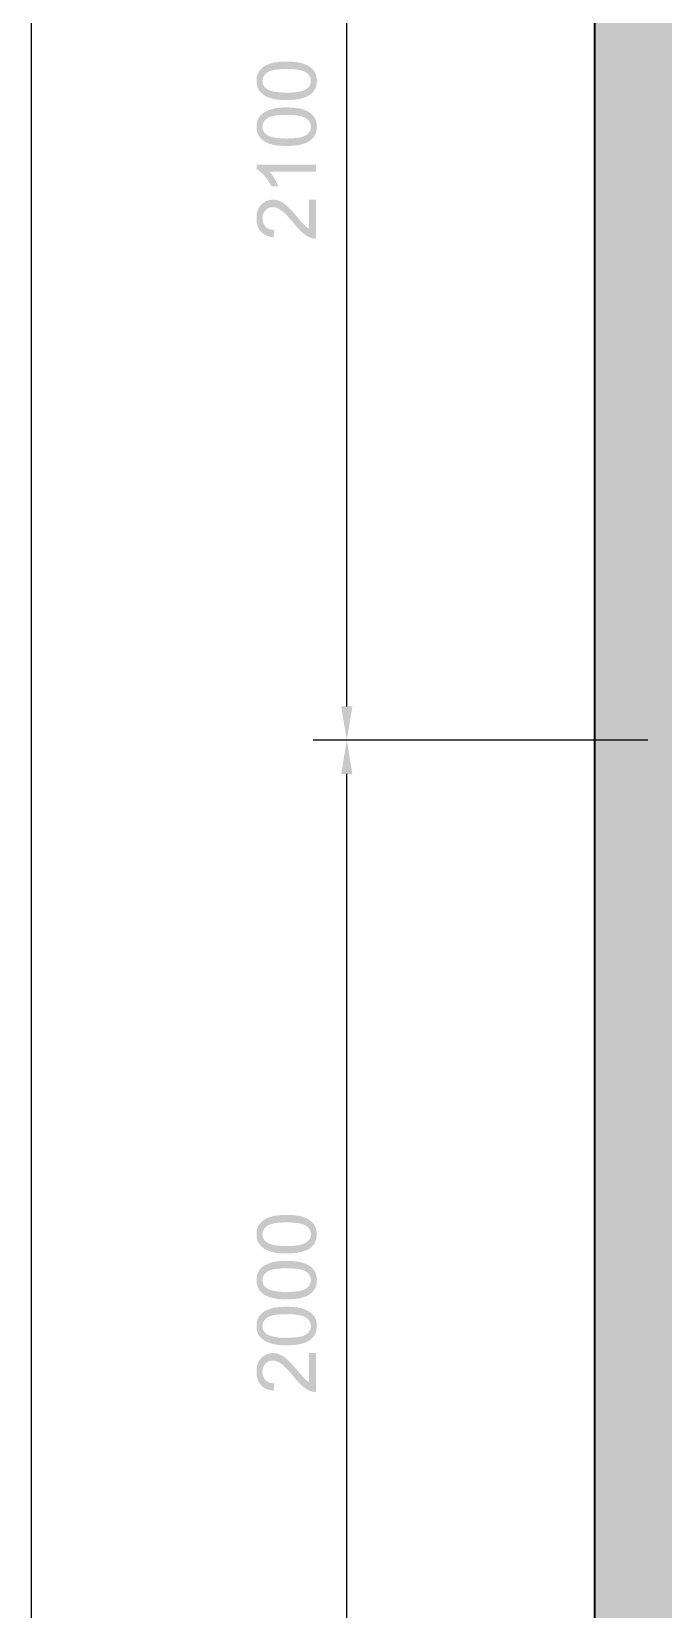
# Model space of a CAD drawing. Header units: millimetres. Extents: x -1336 to 24201, y -1370 to 16142.
# Drawn here: x -1150 to -28, y 10555 to 13359 of the extents above; entities that cross this region are included whole.
import ezdxf

# ---------------------------------------------------------------- set-up
doc = ezdxf.new("R2010")
doc.units = ezdxf.units.MM
doc.layers.add('A-DIMS-MM', color=7, linetype='Continuous', lineweight=13)
doc.layers.add('A-WALL-EXIST', color=7, linetype='Continuous', lineweight=35)

msp = doc.modelspace()

# ---------------------------------------------------------------- hatches: boundary and pattern name
at = {"layer": 'A-DIMS-MM'}
h = msp.add_hatch(color=7, dxfattribs=at)
h.paths.add_polyline_path([(-657.4, 13060.7), (-645, 13060.7), (-645, 12991.3), (-646.2, 12991.3), (-647.3, 12991.3), (-648.4, 12991.4), (-649.6, 12991.6), (-650.7, 12991.8), (-651.8, 12992.1), (-652.9, 12992.4), (-654, 12992.8), (-655.7, 12993.5), (-657.5, 12994.3), (-659.2, 12995.2), (-661, 12996.2), (-662.7, 12997.3), (-664.5, 12998.6), (-666.2, 12999.9), (-667.9, 13001.3), (-668.8, 13002), (-669.7, 13002.8), (-670.6, 13003.6), (-671.5, 13004.5), (-672.4, 13005.4), (-673.4, 13006.4), (-674.3, 13007.4), (-675.3, 13008.4), (-676.3, 13009.5), (-677.4, 13010.6), (-678.4, 13011.8), (-679.4, 13013), (-680.5, 13014.2), (-681.6, 13015.5), (-682.7, 13016.8), (-683.8, 13018.1), (-685.6, 13020.2), (-687.2, 13022.2), (-688.9, 13024.2), (-690.5, 13026), (-692, 13027.8), (-693.5, 13029.4), (-695, 13031), (-696.4, 13032.5), (-697.8, 13033.9), (-699.1, 13035.2), (-700.4, 13036.4), (-701.6, 13037.6), (-702.8, 13038.6), (-703.9, 13039.6), (-705, 13040.5), (-706.1, 13041.3), (-707.1, 13042), (-708.1, 13042.7), (-709.1, 13043.3), (-710.1, 13043.9), (-711.1, 13044.4), (-712.1, 13044.9), (-713.1, 13045.4), (-714, 13045.8), (-715, 13046.1), (-716, 13046.4), (-716.9, 13046.7), (-717.9, 13046.9), (-718.8, 13047.1), (-719.7, 13047.2), (-720.6, 13047.3), (-721.6, 13047.3), (-722.5, 13047.3), (-723.4, 13047.2), (-724.4, 13047.1), (-725.2, 13046.9), (-726.1, 13046.8), (-727, 13046.5), (-727.8, 13046.2), (-728.6, 13045.9), (-729.4, 13045.6), (-730.2, 13045.2), (-731, 13044.7), (-731.7, 13044.2), (-732.4, 13043.7), (-733.1, 13043.1), (-733.8, 13042.5), (-734.5, 13041.8), (-735.1, 13041.1), (-735.7, 13040.4), (-736.3, 13039.6), (-736.8, 13038.9), (-737.3, 13038.1), (-737.7, 13037.2), (-738.1, 13036.4), (-738.4, 13035.5), (-738.8, 13034.6), (-739, 13033.7), (-739.2, 13032.7), (-739.4, 13031.7), (-739.6, 13030.7), (-739.7, 13029.7), (-739.7, 13028.6), (-739.8, 13027.5), (-739.7, 13026.4), (-739.7, 13025.3), (-739.6, 13024.2), (-739.4, 13023.1), (-739.2, 13022.1), (-739, 13021.1), (-738.7, 13020.1), (-738.4, 13019.1), (-738, 13018.2), (-737.6, 13017.3), (-737.1, 13016.5), (-736.6, 13015.7), (-736.1, 13014.9), (-735.5, 13014.1), (-734.8, 13013.3), (-734.2, 13012.6), (-733.5, 13011.9), (-732.7, 13011.3), (-731.9, 13010.7), (-731.1, 13010.2), (-730.3, 13009.7), (-729.4, 13009.2), (-728.5, 13008.8), (-727.5, 13008.4), (-726.5, 13008.1), (-725.5, 13007.8), (-724.5, 13007.6), (-723.4, 13007.3), (-722.3, 13007.2), (-721.1, 13007.1), (-719.9, 13007), (-718.7, 13007), (-720.1, 12993.7), (-721.9, 12993.9), (-723.7, 12994.2), (-725.4, 12994.5), (-727, 12994.9), (-728.6, 12995.3), (-730.2, 12995.8), (-731.7, 12996.3), (-733.1, 12997), (-734.5, 12997.6), (-735.8, 12998.4), (-737.1, 12999.1), (-738.3, 13000), (-739.5, 13000.9), (-740.6, 13001.9), (-741.7, 13002.9), (-742.7, 13004), (-743.6, 13005.1), (-744.5, 13006.3), (-745.3, 13007.5), (-746.1, 13008.8), (-746.8, 13010.1), (-747.4, 13011.5), (-748, 13012.9), (-748.5, 13014.4), (-748.9, 13015.9), (-749.3, 13017.4), (-749.7, 13019), (-749.9, 13020.7), (-750.2, 13022.4), (-750.3, 13024.2), (-750.4, 13026), (-750.4, 13027.8), (-750.4, 13029.7), (-750.3, 13031.5), (-750.1, 13033.3), (-749.9, 13035), (-749.6, 13036.6), (-749.3, 13038.3), (-748.8, 13039.8), (-748.3, 13041.3), (-747.8, 13042.8), (-747.2, 13044.2), (-746.5, 13045.6), (-745.7, 13046.9), (-744.9, 13048.2), (-744, 13049.4), (-743.1, 13050.6), (-742, 13051.7), (-741, 13052.8), (-739.9, 13053.8), (-738.8, 13054.7), (-737.6, 13055.6), (-736.4, 13056.4), (-735.2, 13057.1), (-733.9, 13057.8), (-732.7, 13058.3), (-731.4, 13058.9), (-730, 13059.3), (-728.6, 13059.7), (-727.2, 13060), (-725.8, 13060.2), (-724.3, 13060.4), (-722.8, 13060.5), (-721.3, 13060.5), (-719.7, 13060.5), (-718.1, 13060.4), (-716.6, 13060.2), (-715, 13059.9), (-713.5, 13059.5), (-711.9, 13059.1), (-710.4, 13058.6), (-708.9, 13058), (-707.4, 13057.3), (-705.8, 13056.5), (-704.2, 13055.6), (-702.6, 13054.5), (-701, 13053.4), (-699.4, 13052.2), (-697.7, 13050.8), (-696.1, 13049.4), (-695.2, 13048.6), (-694.3, 13047.8), (-693.4, 13046.9), (-692.4, 13045.9), (-691.4, 13044.9), (-690.3, 13043.8), (-689.2, 13042.7), (-688.1, 13041.4), (-686.9, 13040.2), (-685.7, 13038.8), (-684.4, 13037.4), (-683.1, 13036), (-681.8, 13034.5), (-680.4, 13032.9), (-679, 13031.2), (-677.6, 13029.5), (-676.4, 13028.1), (-675.3, 13026.8), (-674.2, 13025.5), (-673.1, 13024.2), (-672.1, 13023.1), (-671.2, 13022), (-670.3, 13021), (-669.4, 13020), (-668.6, 13019.1), (-667.9, 13018.3), (-667.2, 13017.5), (-666.5, 13016.8), (-665.9, 13016.2), (-665.3, 13015.6), (-664.8, 13015.1), (-664.4, 13014.6), (-662.6, 13013.1), (-660.9, 13011.6), (-659.1, 13010.3), (-657.4, 13009.2), (-657.4, 13060.7)])
h.paths.add_polyline_path([(-645, 13123.1), (-645, 13110.2), (-727.2, 13110.2), (-726, 13109), (-724.9, 13107.7), (-723.8, 13106.3), (-722.7, 13104.8), (-721.6, 13103.2), (-720.5, 13101.6), (-719.4, 13099.8), (-718.3, 13098), (-717.2, 13096.1), (-716.2, 13094.3), (-715.3, 13092.5), (-714.4, 13090.8), (-713.6, 13089.1), (-712.9, 13087.5), (-712.2, 13085.9), (-711.6, 13084.4), (-724.1, 13084.4), (-725.4, 13087.1), (-726.7, 13089.6), (-728.2, 13092.1), (-729.7, 13094.5), (-731.3, 13096.8), (-732.9, 13099.1), (-734.6, 13101.2), (-736.4, 13103.3), (-738.2, 13105.3), (-740, 13107.1), (-741.8, 13108.7), (-743.5, 13110.2), (-745.3, 13111.6), (-747, 13112.8), (-748.7, 13113.8), (-750.4, 13114.8), (-750.4, 13123.1), (-645, 13123.1)])
h.paths.add_polyline_path([(-696.8, 13156.1), (-699.1, 13156.1), (-701.3, 13156.1), (-703.5, 13156.2), (-705.6, 13156.3), (-707.7, 13156.5), (-709.7, 13156.6), (-711.7, 13156.8), (-713.6, 13157), (-715.4, 13157.3), (-717.2, 13157.6), (-719, 13157.9), (-720.6, 13158.2), (-722.2, 13158.6), (-723.8, 13159), (-725.3, 13159.5), (-726.8, 13159.9), (-728.2, 13160.4), (-729.5, 13160.9), (-730.8, 13161.5), (-732.1, 13162.1), (-733.3, 13162.7), (-734.5, 13163.3), (-735.7, 13164), (-736.8, 13164.7), (-737.9, 13165.4), (-738.9, 13166.2), (-739.9, 13166.9), (-740.9, 13167.8), (-741.8, 13168.6), (-742.6, 13169.5), (-743.5, 13170.4), (-744.3, 13171.3), (-745, 13172.3), (-745.7, 13173.3), (-746.4, 13174.3), (-747, 13175.3), (-747.5, 13176.4), (-748, 13177.5), (-748.5, 13178.7), (-748.9, 13179.8), (-749.3, 13181), (-749.6, 13182.3), (-749.8, 13183.5), (-750, 13184.8), (-750.2, 13186.2), (-750.3, 13187.5), (-750.4, 13188.9), (-750.4, 13190.3), (-750.4, 13192.4), (-750.2, 13194.4), (-750, 13196.4), (-749.6, 13198.3), (-749.1, 13200.1), (-748.5, 13201.8), (-747.8, 13203.5), (-747, 13205.2), (-746.1, 13206.7), (-745.1, 13208.2), (-744.1, 13209.6), (-742.9, 13211), (-741.6, 13212.3), (-740.2, 13213.5), (-738.8, 13214.6), (-737.2, 13215.7), (-735.6, 13216.7), (-733.8, 13217.6), (-732, 13218.5), (-730.1, 13219.4), (-728.1, 13220.2), (-726, 13220.9), (-723.9, 13221.6), (-721.6, 13222.2), (-720.4, 13222.5), (-719.2, 13222.8), (-717.9, 13223), (-716.6, 13223.2), (-715.2, 13223.4), (-713.8, 13223.6), (-712.3, 13223.8), (-710.8, 13224), (-709.2, 13224.1), (-707.6, 13224.2), (-705.9, 13224.3), (-704.2, 13224.4), (-702.4, 13224.5), (-700.6, 13224.5), (-698.7, 13224.6), (-696.8, 13224.6), (-694.5, 13224.5), (-692.3, 13224.5), (-690.1, 13224.4), (-688, 13224.3), (-685.9, 13224.2), (-683.9, 13224), (-682, 13223.8), (-680.1, 13223.6), (-678.2, 13223.4), (-676.5, 13223.1), (-674.7, 13222.8), (-673.1, 13222.4), (-671.5, 13222.1), (-669.9, 13221.7), (-668.4, 13221.2), (-667, 13220.8), (-665.6, 13220.3), (-664.2, 13219.8), (-662.9, 13219.2), (-661.6, 13218.6), (-660.4, 13218), (-659.2, 13217.4), (-658, 13216.7), (-656.9, 13216), (-655.8, 13215.3), (-654.8, 13214.6), (-653.8, 13213.8), (-652.8, 13213), (-651.9, 13212.1), (-651, 13211.2), (-650.2, 13210.3), (-649.4, 13209.4), (-648.7, 13208.5), (-648, 13207.5), (-647.3, 13206.4), (-646.7, 13205.4), (-646.1, 13204.3), (-645.6, 13203.2), (-645.2, 13202), (-644.8, 13200.9), (-644.4, 13199.7), (-644.1, 13198.4), (-643.8, 13197.1), (-643.6, 13195.8), (-643.4, 13194.5), (-643.3, 13193.1), (-643.2, 13191.7), (-643.2, 13190.3), (-643.3, 13188.5), (-643.4, 13186.6), (-643.6, 13184.9), (-643.9, 13183.1), (-644.3, 13181.5), (-644.7, 13179.9), (-645.3, 13178.3), (-645.9, 13176.8), (-646.7, 13175.3), (-647.5, 13173.9), (-648.4, 13172.5), (-649.3, 13171.2), (-650.4, 13170), (-651.5, 13168.7), (-652.8, 13167.6), (-654.1, 13166.5), (-655.8, 13165.2), (-657.6, 13164), (-659.6, 13162.9), (-661.7, 13161.9), (-663.9, 13161), (-666.2, 13160.1), (-668.7, 13159.4), (-671.3, 13158.7), (-674.1, 13158.1), (-676.9, 13157.5), (-679.9, 13157.1), (-683, 13156.7), (-686.3, 13156.5), (-689.6, 13156.3), (-693.2, 13156.1), (-696.8, 13156.1)])
h.paths.add_polyline_path([(-696.8, 13169.3), (-693.6, 13169.4), (-690.6, 13169.4), (-687.7, 13169.6), (-684.9, 13169.7), (-682.3, 13169.9), (-679.8, 13170.2), (-677.5, 13170.5), (-675.3, 13170.9), (-673.2, 13171.3), (-671.2, 13171.7), (-669.4, 13172.2), (-667.7, 13172.7), (-666.2, 13173.3), (-664.8, 13174), (-663.5, 13174.7), (-662.4, 13175.4), (-661.3, 13176.2), (-660.4, 13176.9), (-659.5, 13177.8), (-658.6, 13178.6), (-657.9, 13179.4), (-657.2, 13180.3), (-656.5, 13181.2), (-655.9, 13182.1), (-655.4, 13183.1), (-655, 13184.1), (-654.6, 13185), (-654.3, 13186.1), (-654.1, 13187.1), (-653.9, 13188.1), (-653.8, 13189.2), (-653.8, 13190.3), (-653.8, 13191.4), (-653.9, 13192.5), (-654.1, 13193.6), (-654.3, 13194.6), (-654.6, 13195.6), (-655, 13196.6), (-655.5, 13197.6), (-656, 13198.5), (-656.5, 13199.4), (-657.2, 13200.3), (-657.9, 13201.2), (-658.6, 13202.1), (-659.5, 13202.9), (-660.4, 13203.7), (-661.4, 13204.5), (-662.4, 13205.3), (-663.5, 13206), (-664.8, 13206.7), (-666.2, 13207.3), (-667.8, 13207.9), (-669.5, 13208.4), (-671.3, 13208.9), (-673.2, 13209.4), (-675.3, 13209.8), (-677.5, 13210.2), (-679.9, 13210.5), (-682.3, 13210.7), (-685, 13210.9), (-687.7, 13211.1), (-690.6, 13211.2), (-693.6, 13211.3), (-696.8, 13211.3), (-700, 13211.3), (-703, 13211.2), (-705.9, 13211.1), (-708.7, 13210.9), (-711.3, 13210.7), (-713.8, 13210.5), (-716.1, 13210.2), (-718.4, 13209.8), (-720.4, 13209.4), (-722.4, 13208.9), (-724.2, 13208.4), (-725.9, 13207.9), (-727.4, 13207.3), (-728.8, 13206.7), (-730.1, 13206), (-731.2, 13205.3), (-732.3, 13204.5), (-733.2, 13203.7), (-734.1, 13202.9), (-735, 13202), (-735.7, 13201.2), (-736.4, 13200.3), (-737.1, 13199.4), (-737.6, 13198.5), (-738.1, 13197.5), (-738.6, 13196.5), (-738.9, 13195.5), (-739.2, 13194.5), (-739.5, 13193.5), (-739.6, 13192.4), (-739.7, 13191.3), (-739.8, 13190.2), (-739.7, 13189.1), (-739.6, 13188), (-739.5, 13187), (-739.3, 13186), (-739, 13185), (-738.7, 13184), (-738.3, 13183.1), (-737.9, 13182.2), (-737.4, 13181.3), (-736.8, 13180.5), (-736.2, 13179.7), (-735.5, 13178.9), (-734.8, 13178.1), (-734, 13177.4), (-733.1, 13176.7), (-732.2, 13176), (-731, 13175.2), (-729.6, 13174.4), (-728.1, 13173.7), (-726.4, 13173.1), (-724.7, 13172.5), (-722.8, 13171.9), (-720.7, 13171.4), (-718.6, 13171), (-716.3, 13170.6), (-713.9, 13170.3), (-711.4, 13170), (-708.7, 13169.8), (-705.9, 13169.6), (-703, 13169.4), (-700, 13169.4), (-696.8, 13169.3)])
h.paths.add_polyline_path([(-696.8, 13237.7), (-699.1, 13237.7), (-701.3, 13237.7), (-703.5, 13237.8), (-705.6, 13237.9), (-707.7, 13238), (-709.7, 13238.2), (-711.7, 13238.4), (-713.6, 13238.6), (-715.4, 13238.9), (-717.2, 13239.2), (-719, 13239.5), (-720.6, 13239.8), (-722.2, 13240.2), (-723.8, 13240.6), (-725.3, 13241), (-726.8, 13241.5), (-728.2, 13242), (-729.5, 13242.5), (-730.8, 13243.1), (-732.1, 13243.6), (-733.3, 13244.3), (-734.5, 13244.9), (-735.7, 13245.6), (-736.8, 13246.3), (-737.9, 13247), (-738.9, 13247.7), (-739.9, 13248.5), (-740.9, 13249.3), (-741.8, 13250.2), (-742.6, 13251.1), (-743.5, 13252), (-744.3, 13252.9), (-745, 13253.8), (-745.7, 13254.8), (-746.4, 13255.9), (-747, 13256.9), (-747.5, 13258), (-748, 13259.1), (-748.5, 13260.2), (-748.9, 13261.4), (-749.3, 13262.6), (-749.6, 13263.9), (-749.8, 13265.1), (-750, 13266.4), (-750.2, 13267.7), (-750.3, 13269.1), (-750.4, 13270.5), (-750.4, 13271.9), (-750.4, 13274), (-750.2, 13276), (-750, 13277.9), (-749.6, 13279.8), (-749.1, 13281.7), (-748.5, 13283.4), (-747.8, 13285.1), (-747, 13286.7), (-746.1, 13288.3), (-745.1, 13289.8), (-744.1, 13291.2), (-742.9, 13292.5), (-741.6, 13293.8), (-740.2, 13295), (-738.8, 13296.2), (-737.2, 13297.3), (-735.6, 13298.3), (-733.8, 13299.2), (-732, 13300.1), (-730.1, 13301), (-728.1, 13301.8), (-726, 13302.5), (-723.9, 13303.2), (-721.6, 13303.8), (-720.4, 13304.1), (-719.2, 13304.3), (-717.9, 13304.6), (-716.6, 13304.8), (-715.2, 13305), (-713.8, 13305.2), (-712.3, 13305.4), (-710.8, 13305.5), (-709.2, 13305.7), (-707.6, 13305.8), (-705.9, 13305.9), (-704.2, 13306), (-702.4, 13306.1), (-700.6, 13306.1), (-698.7, 13306.1), (-696.8, 13306.1), (-694.5, 13306.1), (-692.3, 13306.1), (-690.1, 13306), (-688, 13305.9), (-685.9, 13305.8), (-683.9, 13305.6), (-682, 13305.4), (-680.1, 13305.2), (-678.2, 13304.9), (-676.5, 13304.7), (-674.7, 13304.3), (-673.1, 13304), (-671.5, 13303.6), (-669.9, 13303.2), (-668.4, 13302.8), (-667, 13302.3), (-665.6, 13301.9), (-664.2, 13301.3), (-662.9, 13300.8), (-661.6, 13300.2), (-660.4, 13299.6), (-659.2, 13299), (-658, 13298.3), (-656.9, 13297.6), (-655.8, 13296.9), (-654.8, 13296.1), (-653.8, 13295.3), (-652.8, 13294.5), (-651.9, 13293.7), (-651, 13292.8), (-650.2, 13291.9), (-649.4, 13291), (-648.7, 13290), (-648, 13289), (-647.3, 13288), (-646.7, 13287), (-646.1, 13285.9), (-645.6, 13284.8), (-645.2, 13283.6), (-644.8, 13282.4), (-644.4, 13281.2), (-644.1, 13280), (-643.8, 13278.7), (-643.6, 13277.4), (-643.4, 13276.1), (-643.3, 13274.7), (-643.2, 13273.3), (-643.2, 13271.9), (-643.3, 13270), (-643.4, 13268.2), (-643.6, 13266.4), (-643.9, 13264.7), (-644.3, 13263), (-644.7, 13261.4), (-645.3, 13259.9), (-645.9, 13258.3), (-646.7, 13256.9), (-647.5, 13255.5), (-648.4, 13254.1), (-649.3, 13252.8), (-650.4, 13251.5), (-651.5, 13250.3), (-652.8, 13249.2), (-654.1, 13248.1), (-655.8, 13246.8), (-657.6, 13245.6), (-659.6, 13244.5), (-661.7, 13243.5), (-663.9, 13242.6), (-666.2, 13241.7), (-668.7, 13241), (-671.3, 13240.3), (-674.1, 13239.7), (-676.9, 13239.1), (-679.9, 13238.7), (-683, 13238.3), (-686.3, 13238), (-689.6, 13237.8), (-693.2, 13237.7), (-696.8, 13237.7)])
h.paths.add_polyline_path([(-696.8, 13250.9), (-693.6, 13250.9), (-690.6, 13251), (-687.7, 13251.1), (-684.9, 13251.3), (-682.3, 13251.5), (-679.8, 13251.8), (-677.5, 13252.1), (-675.3, 13252.4), (-673.2, 13252.8), (-671.2, 13253.3), (-669.4, 13253.8), (-667.7, 13254.3), (-666.2, 13254.9), (-664.8, 13255.6), (-663.5, 13256.2), (-662.4, 13257), (-661.3, 13257.7), (-660.4, 13258.5), (-659.5, 13259.3), (-658.6, 13260.2), (-657.9, 13261), (-657.2, 13261.9), (-656.5, 13262.8), (-655.9, 13263.7), (-655.4, 13264.7), (-655, 13265.6), (-654.6, 13266.6), (-654.3, 13267.6), (-654.1, 13268.7), (-653.9, 13269.7), (-653.8, 13270.8), (-653.8, 13271.9), (-653.8, 13273), (-653.9, 13274.1), (-654.1, 13275.1), (-654.3, 13276.2), (-654.6, 13277.2), (-655, 13278.2), (-655.5, 13279.1), (-656, 13280.1), (-656.5, 13281), (-657.2, 13281.9), (-657.9, 13282.8), (-658.6, 13283.6), (-659.5, 13284.5), (-660.4, 13285.3), (-661.4, 13286.1), (-662.4, 13286.8), (-663.5, 13287.6), (-664.8, 13288.3), (-666.2, 13288.9), (-667.8, 13289.5), (-669.5, 13290), (-671.3, 13290.5), (-673.2, 13291), (-675.3, 13291.4), (-677.5, 13291.7), (-679.9, 13292), (-682.3, 13292.3), (-685, 13292.5), (-687.7, 13292.7), (-690.6, 13292.8), (-693.6, 13292.9), (-696.8, 13292.9), (-700, 13292.9), (-703, 13292.8), (-705.9, 13292.7), (-708.7, 13292.5), (-711.3, 13292.3), (-713.8, 13292), (-716.1, 13291.7), (-718.4, 13291.4), (-720.4, 13291), (-722.4, 13290.5), (-724.2, 13290), (-725.9, 13289.5), (-727.4, 13288.9), (-728.8, 13288.3), (-730.1, 13287.6), (-731.2, 13286.8), (-732.3, 13286.1), (-733.2, 13285.3), (-734.1, 13284.5), (-735, 13283.6), (-735.7, 13282.8), (-736.4, 13281.9), (-737.1, 13281), (-737.6, 13280), (-738.1, 13279.1), (-738.6, 13278.1), (-738.9, 13277.1), (-739.2, 13276.1), (-739.5, 13275), (-739.6, 13274), (-739.7, 13272.9), (-739.8, 13271.8), (-739.7, 13270.7), (-739.6, 13269.6), (-739.5, 13268.6), (-739.3, 13267.5), (-739, 13266.6), (-738.7, 13265.6), (-738.3, 13264.7), (-737.9, 13263.8), (-737.4, 13262.9), (-736.8, 13262.1), (-736.2, 13261.2), (-735.5, 13260.5), (-734.8, 13259.7), (-734, 13259), (-733.1, 13258.3), (-732.2, 13257.6), (-731, 13256.8), (-729.6, 13256), (-728.1, 13255.3), (-726.4, 13254.7), (-724.7, 13254.1), (-722.8, 13253.5), (-720.7, 13253), (-718.6, 13252.6), (-716.3, 13252.2), (-713.9, 13251.9), (-711.4, 13251.6), (-708.7, 13251.3), (-705.9, 13251.2), (-703, 13251), (-700, 13250.9), (-696.8, 13250.9)])
h = msp.add_hatch(color=7, dxfattribs=at)
h.paths.add_polyline_path([(-657.4, 11010.7), (-645, 11010.7), (-645, 10941.3), (-646.2, 10941.3), (-647.3, 10941.3), (-648.4, 10941.4), (-649.6, 10941.6), (-650.7, 10941.8), (-651.8, 10942.1), (-652.9, 10942.4), (-654, 10942.8), (-655.7, 10943.5), (-657.5, 10944.3), (-659.2, 10945.2), (-661, 10946.2), (-662.7, 10947.3), (-664.5, 10948.6), (-666.2, 10949.9), (-667.9, 10951.3), (-668.8, 10952), (-669.7, 10952.8), (-670.6, 10953.6), (-671.5, 10954.5), (-672.4, 10955.4), (-673.4, 10956.4), (-674.3, 10957.4), (-675.3, 10958.4), (-676.3, 10959.5), (-677.4, 10960.6), (-678.4, 10961.8), (-679.4, 10963), (-680.5, 10964.2), (-681.6, 10965.5), (-682.7, 10966.8), (-683.8, 10968.1), (-685.6, 10970.2), (-687.2, 10972.2), (-688.9, 10974.2), (-690.5, 10976), (-692, 10977.8), (-693.5, 10979.4), (-695, 10981), (-696.4, 10982.5), (-697.8, 10983.9), (-699.1, 10985.2), (-700.4, 10986.4), (-701.6, 10987.6), (-702.8, 10988.6), (-703.9, 10989.6), (-705, 10990.5), (-706.1, 10991.3), (-707.1, 10992), (-708.1, 10992.7), (-709.1, 10993.3), (-710.1, 10993.9), (-711.1, 10994.4), (-712.1, 10994.9), (-713.1, 10995.4), (-714, 10995.8), (-715, 10996.1), (-716, 10996.4), (-716.9, 10996.7), (-717.9, 10996.9), (-718.8, 10997.1), (-719.7, 10997.2), (-720.6, 10997.3), (-721.6, 10997.3), (-722.5, 10997.3), (-723.4, 10997.2), (-724.4, 10997.1), (-725.2, 10996.9), (-726.1, 10996.8), (-727, 10996.5), (-727.8, 10996.2), (-728.6, 10995.9), (-729.4, 10995.6), (-730.2, 10995.2), (-731, 10994.7), (-731.7, 10994.2), (-732.4, 10993.7), (-733.1, 10993.1), (-733.8, 10992.5), (-734.5, 10991.8), (-735.1, 10991.1), (-735.7, 10990.4), (-736.3, 10989.6), (-736.8, 10988.9), (-737.3, 10988.1), (-737.7, 10987.2), (-738.1, 10986.4), (-738.4, 10985.5), (-738.8, 10984.6), (-739, 10983.7), (-739.2, 10982.7), (-739.4, 10981.7), (-739.6, 10980.7), (-739.7, 10979.7), (-739.7, 10978.6), (-739.8, 10977.5), (-739.7, 10976.4), (-739.7, 10975.3), (-739.6, 10974.2), (-739.4, 10973.1), (-739.2, 10972.1), (-739, 10971.1), (-738.7, 10970.1), (-738.4, 10969.1), (-738, 10968.2), (-737.6, 10967.3), (-737.1, 10966.5), (-736.6, 10965.7), (-736.1, 10964.9), (-735.5, 10964.1), (-734.8, 10963.3), (-734.2, 10962.6), (-733.5, 10961.9), (-732.7, 10961.3), (-731.9, 10960.7), (-731.1, 10960.2), (-730.3, 10959.7), (-729.4, 10959.2), (-728.5, 10958.8), (-727.5, 10958.4), (-726.5, 10958.1), (-725.5, 10957.8), (-724.5, 10957.6), (-723.4, 10957.3), (-722.3, 10957.2), (-721.1, 10957.1), (-719.9, 10957), (-718.7, 10957), (-720.1, 10943.7), (-721.9, 10943.9), (-723.7, 10944.2), (-725.4, 10944.5), (-727, 10944.9), (-728.6, 10945.3), (-730.2, 10945.8), (-731.7, 10946.3), (-733.1, 10947), (-734.5, 10947.6), (-735.8, 10948.4), (-737.1, 10949.1), (-738.3, 10950), (-739.5, 10950.9), (-740.6, 10951.9), (-741.7, 10952.9), (-742.7, 10954), (-743.6, 10955.1), (-744.5, 10956.3), (-745.3, 10957.5), (-746.1, 10958.8), (-746.8, 10960.1), (-747.4, 10961.5), (-748, 10962.9), (-748.5, 10964.4), (-748.9, 10965.9), (-749.3, 10967.4), (-749.7, 10969), (-749.9, 10970.7), (-750.2, 10972.4), (-750.3, 10974.2), (-750.4, 10976), (-750.4, 10977.8), (-750.4, 10979.7), (-750.3, 10981.5), (-750.1, 10983.3), (-749.9, 10985), (-749.6, 10986.6), (-749.3, 10988.3), (-748.8, 10989.8), (-748.3, 10991.3), (-747.8, 10992.8), (-747.2, 10994.2), (-746.5, 10995.6), (-745.7, 10996.9), (-744.9, 10998.2), (-744, 10999.4), (-743.1, 11000.6), (-742, 11001.7), (-741, 11002.8), (-739.9, 11003.8), (-738.8, 11004.7), (-737.6, 11005.6), (-736.4, 11006.4), (-735.2, 11007.1), (-733.9, 11007.8), (-732.7, 11008.3), (-731.4, 11008.9), (-730, 11009.3), (-728.6, 11009.7), (-727.2, 11010), (-725.8, 11010.2), (-724.3, 11010.4), (-722.8, 11010.5), (-721.3, 11010.5), (-719.7, 11010.5), (-718.1, 11010.4), (-716.6, 11010.2), (-715, 11009.9), (-713.5, 11009.5), (-711.9, 11009.1), (-710.4, 11008.6), (-708.9, 11008), (-707.4, 11007.3), (-705.8, 11006.5), (-704.2, 11005.6), (-702.6, 11004.5), (-701, 11003.4), (-699.4, 11002.2), (-697.7, 11000.8), (-696.1, 10999.4), (-695.2, 10998.6), (-694.3, 10997.8), (-693.4, 10996.9), (-692.4, 10995.9), (-691.4, 10994.9), (-690.3, 10993.8), (-689.2, 10992.7), (-688.1, 10991.4), (-686.9, 10990.2), (-685.7, 10988.8), (-684.4, 10987.4), (-683.1, 10986), (-681.8, 10984.5), (-680.4, 10982.9), (-679, 10981.2), (-677.6, 10979.5), (-676.4, 10978.1), (-675.3, 10976.8), (-674.2, 10975.5), (-673.1, 10974.2), (-672.1, 10973.1), (-671.2, 10972), (-670.3, 10971), (-669.4, 10970), (-668.6, 10969.1), (-667.9, 10968.3), (-667.2, 10967.5), (-666.5, 10966.8), (-665.9, 10966.2), (-665.3, 10965.6), (-664.8, 10965.1), (-664.4, 10964.6), (-662.6, 10963.1), (-660.9, 10961.6), (-659.1, 10960.3), (-657.4, 10959.2), (-657.4, 11010.7)])
h.paths.add_polyline_path([(-696.8, 11024.5), (-699.1, 11024.5), (-701.3, 11024.6), (-703.5, 11024.6), (-705.6, 11024.7), (-707.7, 11024.9), (-709.7, 11025), (-711.7, 11025.2), (-713.6, 11025.5), (-715.4, 11025.7), (-717.2, 11026), (-719, 11026.3), (-720.6, 11026.7), (-722.2, 11027), (-723.8, 11027.4), (-725.3, 11027.9), (-726.8, 11028.3), (-728.2, 11028.8), (-729.5, 11029.4), (-730.8, 11029.9), (-732.1, 11030.5), (-733.3, 11031.1), (-734.5, 11031.7), (-735.7, 11032.4), (-736.8, 11033.1), (-737.9, 11033.8), (-738.9, 11034.6), (-739.9, 11035.4), (-740.9, 11036.2), (-741.8, 11037), (-742.6, 11037.9), (-743.5, 11038.8), (-744.3, 11039.7), (-745, 11040.7), (-745.7, 11041.7), (-746.4, 11042.7), (-747, 11043.8), (-747.5, 11044.8), (-748, 11045.9), (-748.5, 11047.1), (-748.9, 11048.3), (-749.3, 11049.5), (-749.6, 11050.7), (-749.8, 11052), (-750, 11053.3), (-750.2, 11054.6), (-750.3, 11055.9), (-750.4, 11057.3), (-750.4, 11058.7), (-750.4, 11060.8), (-750.2, 11062.8), (-750, 11064.8), (-749.6, 11066.7), (-749.1, 11068.5), (-748.5, 11070.3), (-747.8, 11071.9), (-747, 11073.6), (-746.1, 11075.1), (-745.1, 11076.6), (-744.1, 11078), (-742.9, 11079.4), (-741.6, 11080.7), (-740.2, 11081.9), (-738.8, 11083), (-737.2, 11084.1), (-735.6, 11085.1), (-733.8, 11086.1), (-732, 11087), (-730.1, 11087.8), (-728.1, 11088.6), (-726, 11089.3), (-723.9, 11090), (-721.6, 11090.6), (-720.4, 11090.9), (-719.2, 11091.2), (-717.9, 11091.4), (-716.6, 11091.7), (-715.2, 11091.9), (-713.8, 11092.1), (-712.3, 11092.2), (-710.8, 11092.4), (-709.2, 11092.5), (-707.6, 11092.6), (-705.9, 11092.8), (-704.2, 11092.8), (-702.4, 11092.9), (-700.6, 11092.9), (-698.7, 11093), (-696.8, 11093), (-694.5, 11093), (-692.3, 11092.9), (-690.1, 11092.8), (-688, 11092.7), (-685.9, 11092.6), (-683.9, 11092.4), (-682, 11092.3), (-680.1, 11092), (-678.2, 11091.8), (-676.5, 11091.5), (-674.7, 11091.2), (-673.1, 11090.8), (-671.5, 11090.5), (-669.9, 11090.1), (-668.4, 11089.6), (-667, 11089.2), (-665.6, 11088.7), (-664.2, 11088.2), (-662.9, 11087.6), (-661.6, 11087.1), (-660.4, 11086.4), (-659.2, 11085.8), (-658, 11085.1), (-656.9, 11084.4), (-655.8, 11083.7), (-654.8, 11083), (-653.8, 11082.2), (-652.8, 11081.4), (-651.9, 11080.5), (-651, 11079.7), (-650.2, 11078.8), (-649.4, 11077.8), (-648.7, 11076.9), (-648, 11075.9), (-647.3, 11074.9), (-646.7, 11073.8), (-646.1, 11072.7), (-645.6, 11071.6), (-645.2, 11070.5), (-644.8, 11069.3), (-644.4, 11068.1), (-644.1, 11066.8), (-643.8, 11065.6), (-643.6, 11064.3), (-643.4, 11062.9), (-643.3, 11061.6), (-643.2, 11060.2), (-643.2, 11058.7), (-643.3, 11056.9), (-643.4, 11055.1), (-643.6, 11053.3), (-643.9, 11051.6), (-644.3, 11049.9), (-644.7, 11048.3), (-645.3, 11046.7), (-645.9, 11045.2), (-646.7, 11043.7), (-647.5, 11042.3), (-648.4, 11040.9), (-649.3, 11039.6), (-650.4, 11038.4), (-651.5, 11037.2), (-652.8, 11036), (-654.1, 11034.9), (-655.8, 11033.6), (-657.6, 11032.5), (-659.6, 11031.4), (-661.7, 11030.4), (-663.9, 11029.4), (-666.2, 11028.6), (-668.7, 11027.8), (-671.3, 11027.1), (-674.1, 11026.5), (-676.9, 11026), (-679.9, 11025.5), (-683, 11025.2), (-686.3, 11024.9), (-689.6, 11024.7), (-693.2, 11024.5), (-696.8, 11024.5)])
h.paths.add_polyline_path([(-696.8, 11037.8), (-693.6, 11037.8), (-690.6, 11037.9), (-687.7, 11038), (-684.9, 11038.1), (-682.3, 11038.4), (-679.8, 11038.6), (-677.5, 11038.9), (-675.3, 11039.3), (-673.2, 11039.7), (-671.2, 11040.1), (-669.4, 11040.6), (-667.7, 11041.2), (-666.2, 11041.8), (-664.8, 11042.4), (-663.5, 11043.1), (-662.4, 11043.8), (-661.3, 11044.6), (-660.4, 11045.4), (-659.5, 11046.2), (-658.6, 11047), (-657.9, 11047.9), (-657.2, 11048.7), (-656.5, 11049.6), (-655.9, 11050.6), (-655.4, 11051.5), (-655, 11052.5), (-654.6, 11053.5), (-654.3, 11054.5), (-654.1, 11055.5), (-653.9, 11056.6), (-653.8, 11057.6), (-653.8, 11058.7), (-653.8, 11059.8), (-653.9, 11060.9), (-654.1, 11062), (-654.3, 11063), (-654.6, 11064), (-655, 11065), (-655.5, 11066), (-656, 11066.9), (-656.5, 11067.8), (-657.2, 11068.7), (-657.9, 11069.6), (-658.6, 11070.5), (-659.5, 11071.3), (-660.4, 11072.1), (-661.4, 11072.9), (-662.4, 11073.7), (-663.5, 11074.4), (-664.8, 11075.1), (-666.2, 11075.7), (-667.8, 11076.3), (-669.5, 11076.9), (-671.3, 11077.4), (-673.2, 11077.8), (-675.3, 11078.2), (-677.5, 11078.6), (-679.9, 11078.9), (-682.3, 11079.1), (-685, 11079.4), (-687.7, 11079.5), (-690.6, 11079.6), (-693.6, 11079.7), (-696.8, 11079.7), (-700, 11079.7), (-703, 11079.6), (-705.9, 11079.5), (-708.7, 11079.4), (-711.3, 11079.1), (-713.8, 11078.9), (-716.1, 11078.6), (-718.4, 11078.2), (-720.4, 11077.8), (-722.4, 11077.4), (-724.2, 11076.9), (-725.9, 11076.3), (-727.4, 11075.7), (-728.8, 11075.1), (-730.1, 11074.4), (-731.2, 11073.7), (-732.3, 11072.9), (-733.2, 11072.1), (-734.1, 11071.3), (-735, 11070.5), (-735.7, 11069.6), (-736.4, 11068.7), (-737.1, 11067.8), (-737.6, 11066.9), (-738.1, 11065.9), (-738.6, 11065), (-738.9, 11064), (-739.2, 11062.9), (-739.5, 11061.9), (-739.6, 11060.8), (-739.7, 11059.7), (-739.8, 11058.6), (-739.7, 11057.5), (-739.6, 11056.4), (-739.5, 11055.4), (-739.3, 11054.4), (-739, 11053.4), (-738.7, 11052.4), (-738.3, 11051.5), (-737.9, 11050.6), (-737.4, 11049.7), (-736.8, 11048.9), (-736.2, 11048.1), (-735.5, 11047.3), (-734.8, 11046.5), (-734, 11045.8), (-733.1, 11045.1), (-732.2, 11044.4), (-731, 11043.6), (-729.6, 11042.9), (-728.1, 11042.2), (-726.4, 11041.5), (-724.7, 11040.9), (-722.8, 11040.4), (-720.7, 11039.9), (-718.6, 11039.4), (-716.3, 11039), (-713.9, 11038.7), (-711.4, 11038.4), (-708.7, 11038.2), (-705.9, 11038), (-703, 11037.9), (-700, 11037.8), (-696.8, 11037.8)])
h.paths.add_polyline_path([(-696.8, 11106.1), (-699.1, 11106.1), (-701.3, 11106.1), (-703.5, 11106.2), (-705.6, 11106.3), (-707.7, 11106.5), (-709.7, 11106.6), (-711.7, 11106.8), (-713.6, 11107), (-715.4, 11107.3), (-717.2, 11107.6), (-719, 11107.9), (-720.6, 11108.2), (-722.2, 11108.6), (-723.8, 11109), (-725.3, 11109.5), (-726.8, 11109.9), (-728.2, 11110.4), (-729.5, 11110.9), (-730.8, 11111.5), (-732.1, 11112.1), (-733.3, 11112.7), (-734.5, 11113.3), (-735.7, 11114), (-736.8, 11114.7), (-737.9, 11115.4), (-738.9, 11116.2), (-739.9, 11116.9), (-740.9, 11117.8), (-741.8, 11118.6), (-742.6, 11119.5), (-743.5, 11120.4), (-744.3, 11121.3), (-745, 11122.3), (-745.7, 11123.3), (-746.4, 11124.3), (-747, 11125.3), (-747.5, 11126.4), (-748, 11127.5), (-748.5, 11128.7), (-748.9, 11129.8), (-749.3, 11131), (-749.6, 11132.3), (-749.8, 11133.5), (-750, 11134.8), (-750.2, 11136.2), (-750.3, 11137.5), (-750.4, 11138.9), (-750.4, 11140.3), (-750.4, 11142.4), (-750.2, 11144.4), (-750, 11146.4), (-749.6, 11148.3), (-749.1, 11150.1), (-748.5, 11151.8), (-747.8, 11153.5), (-747, 11155.2), (-746.1, 11156.7), (-745.1, 11158.2), (-744.1, 11159.6), (-742.9, 11161), (-741.6, 11162.3), (-740.2, 11163.5), (-738.8, 11164.6), (-737.2, 11165.7), (-735.6, 11166.7), (-733.8, 11167.6), (-732, 11168.5), (-730.1, 11169.4), (-728.1, 11170.2), (-726, 11170.9), (-723.9, 11171.6), (-721.6, 11172.2), (-720.4, 11172.5), (-719.2, 11172.8), (-717.9, 11173), (-716.6, 11173.2), (-715.2, 11173.4), (-713.8, 11173.6), (-712.3, 11173.8), (-710.8, 11174), (-709.2, 11174.1), (-707.6, 11174.2), (-705.9, 11174.3), (-704.2, 11174.4), (-702.4, 11174.5), (-700.6, 11174.5), (-698.7, 11174.6), (-696.8, 11174.6), (-694.5, 11174.5), (-692.3, 11174.5), (-690.1, 11174.4), (-688, 11174.3), (-685.9, 11174.2), (-683.9, 11174), (-682, 11173.8), (-680.1, 11173.6), (-678.2, 11173.4), (-676.5, 11173.1), (-674.7, 11172.8), (-673.1, 11172.4), (-671.5, 11172.1), (-669.9, 11171.7), (-668.4, 11171.2), (-667, 11170.8), (-665.6, 11170.3), (-664.2, 11169.8), (-662.9, 11169.2), (-661.6, 11168.6), (-660.4, 11168), (-659.2, 11167.4), (-658, 11166.7), (-656.9, 11166), (-655.8, 11165.3), (-654.8, 11164.6), (-653.8, 11163.8), (-652.8, 11163), (-651.9, 11162.1), (-651, 11161.2), (-650.2, 11160.3), (-649.4, 11159.4), (-648.7, 11158.5), (-648, 11157.5), (-647.3, 11156.4), (-646.7, 11155.4), (-646.1, 11154.3), (-645.6, 11153.2), (-645.2, 11152), (-644.8, 11150.9), (-644.4, 11149.7), (-644.1, 11148.4), (-643.8, 11147.1), (-643.6, 11145.8), (-643.4, 11144.5), (-643.3, 11143.1), (-643.2, 11141.7), (-643.2, 11140.3), (-643.3, 11138.5), (-643.4, 11136.6), (-643.6, 11134.9), (-643.9, 11133.1), (-644.3, 11131.5), (-644.7, 11129.9), (-645.3, 11128.3), (-645.9, 11126.8), (-646.7, 11125.3), (-647.5, 11123.9), (-648.4, 11122.5), (-649.3, 11121.2), (-650.4, 11120), (-651.5, 11118.7), (-652.8, 11117.6), (-654.1, 11116.5), (-655.8, 11115.2), (-657.6, 11114), (-659.6, 11112.9), (-661.7, 11111.9), (-663.9, 11111), (-666.2, 11110.1), (-668.7, 11109.4), (-671.3, 11108.7), (-674.1, 11108.1), (-676.9, 11107.5), (-679.9, 11107.1), (-683, 11106.7), (-686.3, 11106.5), (-689.6, 11106.3), (-693.2, 11106.1), (-696.8, 11106.1)])
h.paths.add_polyline_path([(-696.8, 11119.3), (-693.6, 11119.4), (-690.6, 11119.4), (-687.7, 11119.6), (-684.9, 11119.7), (-682.3, 11119.9), (-679.8, 11120.2), (-677.5, 11120.5), (-675.3, 11120.9), (-673.2, 11121.3), (-671.2, 11121.7), (-669.4, 11122.2), (-667.7, 11122.7), (-666.2, 11123.3), (-664.8, 11124), (-663.5, 11124.7), (-662.4, 11125.4), (-661.3, 11126.2), (-660.4, 11126.9), (-659.5, 11127.8), (-658.6, 11128.6), (-657.9, 11129.4), (-657.2, 11130.3), (-656.5, 11131.2), (-655.9, 11132.1), (-655.4, 11133.1), (-655, 11134.1), (-654.6, 11135), (-654.3, 11136.1), (-654.1, 11137.1), (-653.9, 11138.1), (-653.8, 11139.2), (-653.8, 11140.3), (-653.8, 11141.4), (-653.9, 11142.5), (-654.1, 11143.6), (-654.3, 11144.6), (-654.6, 11145.6), (-655, 11146.6), (-655.5, 11147.6), (-656, 11148.5), (-656.5, 11149.4), (-657.2, 11150.3), (-657.9, 11151.2), (-658.6, 11152.1), (-659.5, 11152.9), (-660.4, 11153.7), (-661.4, 11154.5), (-662.4, 11155.3), (-663.5, 11156), (-664.8, 11156.7), (-666.2, 11157.3), (-667.8, 11157.9), (-669.5, 11158.4), (-671.3, 11158.9), (-673.2, 11159.4), (-675.3, 11159.8), (-677.5, 11160.2), (-679.9, 11160.5), (-682.3, 11160.7), (-685, 11160.9), (-687.7, 11161.1), (-690.6, 11161.2), (-693.6, 11161.3), (-696.8, 11161.3), (-700, 11161.3), (-703, 11161.2), (-705.9, 11161.1), (-708.7, 11160.9), (-711.3, 11160.7), (-713.8, 11160.5), (-716.1, 11160.2), (-718.4, 11159.8), (-720.4, 11159.4), (-722.4, 11158.9), (-724.2, 11158.4), (-725.9, 11157.9), (-727.4, 11157.3), (-728.8, 11156.7), (-730.1, 11156), (-731.2, 11155.3), (-732.3, 11154.5), (-733.2, 11153.7), (-734.1, 11152.9), (-735, 11152), (-735.7, 11151.2), (-736.4, 11150.3), (-737.1, 11149.4), (-737.6, 11148.5), (-738.1, 11147.5), (-738.6, 11146.5), (-738.9, 11145.5), (-739.2, 11144.5), (-739.5, 11143.5), (-739.6, 11142.4), (-739.7, 11141.3), (-739.8, 11140.2), (-739.7, 11139.1), (-739.6, 11138), (-739.5, 11137), (-739.3, 11136), (-739, 11135), (-738.7, 11134), (-738.3, 11133.1), (-737.9, 11132.2), (-737.4, 11131.3), (-736.8, 11130.5), (-736.2, 11129.7), (-735.5, 11128.9), (-734.8, 11128.1), (-734, 11127.4), (-733.1, 11126.7), (-732.2, 11126), (-731, 11125.2), (-729.6, 11124.4), (-728.1, 11123.7), (-726.4, 11123.1), (-724.7, 11122.5), (-722.8, 11121.9), (-720.7, 11121.4), (-718.6, 11121), (-716.3, 11120.6), (-713.9, 11120.3), (-711.4, 11120), (-708.7, 11119.8), (-705.9, 11119.6), (-703, 11119.4), (-700, 11119.4), (-696.8, 11119.3)])
h.paths.add_polyline_path([(-696.8, 11187.7), (-699.1, 11187.7), (-701.3, 11187.7), (-703.5, 11187.8), (-705.6, 11187.9), (-707.7, 11188), (-709.7, 11188.2), (-711.7, 11188.4), (-713.6, 11188.6), (-715.4, 11188.9), (-717.2, 11189.2), (-719, 11189.5), (-720.6, 11189.8), (-722.2, 11190.2), (-723.8, 11190.6), (-725.3, 11191), (-726.8, 11191.5), (-728.2, 11192), (-729.5, 11192.5), (-730.8, 11193.1), (-732.1, 11193.6), (-733.3, 11194.3), (-734.5, 11194.9), (-735.7, 11195.6), (-736.8, 11196.3), (-737.9, 11197), (-738.9, 11197.7), (-739.9, 11198.5), (-740.9, 11199.3), (-741.8, 11200.2), (-742.6, 11201.1), (-743.5, 11202), (-744.3, 11202.9), (-745, 11203.8), (-745.7, 11204.8), (-746.4, 11205.9), (-747, 11206.9), (-747.5, 11208), (-748, 11209.1), (-748.5, 11210.2), (-748.9, 11211.4), (-749.3, 11212.6), (-749.6, 11213.9), (-749.8, 11215.1), (-750, 11216.4), (-750.2, 11217.7), (-750.3, 11219.1), (-750.4, 11220.5), (-750.4, 11221.9), (-750.4, 11224), (-750.2, 11226), (-750, 11227.9), (-749.6, 11229.8), (-749.1, 11231.7), (-748.5, 11233.4), (-747.8, 11235.1), (-747, 11236.7), (-746.1, 11238.3), (-745.1, 11239.8), (-744.1, 11241.2), (-742.9, 11242.5), (-741.6, 11243.8), (-740.2, 11245), (-738.8, 11246.2), (-737.2, 11247.3), (-735.6, 11248.3), (-733.8, 11249.2), (-732, 11250.1), (-730.1, 11251), (-728.1, 11251.8), (-726, 11252.5), (-723.9, 11253.2), (-721.6, 11253.8), (-720.4, 11254.1), (-719.2, 11254.3), (-717.9, 11254.6), (-716.6, 11254.8), (-715.2, 11255), (-713.8, 11255.2), (-712.3, 11255.4), (-710.8, 11255.5), (-709.2, 11255.7), (-707.6, 11255.8), (-705.9, 11255.9), (-704.2, 11256), (-702.4, 11256.1), (-700.6, 11256.1), (-698.7, 11256.1), (-696.8, 11256.1), (-694.5, 11256.1), (-692.3, 11256.1), (-690.1, 11256), (-688, 11255.9), (-685.9, 11255.8), (-683.9, 11255.6), (-682, 11255.4), (-680.1, 11255.2), (-678.2, 11254.9), (-676.5, 11254.7), (-674.7, 11254.3), (-673.1, 11254), (-671.5, 11253.6), (-669.9, 11253.2), (-668.4, 11252.8), (-667, 11252.3), (-665.6, 11251.9), (-664.2, 11251.3), (-662.9, 11250.8), (-661.6, 11250.2), (-660.4, 11249.6), (-659.2, 11249), (-658, 11248.3), (-656.9, 11247.6), (-655.8, 11246.9), (-654.8, 11246.1), (-653.8, 11245.3), (-652.8, 11244.5), (-651.9, 11243.7), (-651, 11242.8), (-650.2, 11241.9), (-649.4, 11241), (-648.7, 11240), (-648, 11239), (-647.3, 11238), (-646.7, 11237), (-646.1, 11235.9), (-645.6, 11234.8), (-645.2, 11233.6), (-644.8, 11232.4), (-644.4, 11231.2), (-644.1, 11230), (-643.8, 11228.7), (-643.6, 11227.4), (-643.4, 11226.1), (-643.3, 11224.7), (-643.2, 11223.3), (-643.2, 11221.9), (-643.3, 11220), (-643.4, 11218.2), (-643.6, 11216.4), (-643.9, 11214.7), (-644.3, 11213), (-644.7, 11211.4), (-645.3, 11209.9), (-645.9, 11208.3), (-646.7, 11206.9), (-647.5, 11205.5), (-648.4, 11204.1), (-649.3, 11202.8), (-650.4, 11201.5), (-651.5, 11200.3), (-652.8, 11199.2), (-654.1, 11198.1), (-655.8, 11196.8), (-657.6, 11195.6), (-659.6, 11194.5), (-661.7, 11193.5), (-663.9, 11192.6), (-666.2, 11191.7), (-668.7, 11191), (-671.3, 11190.3), (-674.1, 11189.7), (-676.9, 11189.1), (-679.9, 11188.7), (-683, 11188.3), (-686.3, 11188), (-689.6, 11187.8), (-693.2, 11187.7), (-696.8, 11187.7)])
h.paths.add_polyline_path([(-696.8, 11200.9), (-693.6, 11200.9), (-690.6, 11201), (-687.7, 11201.1), (-684.9, 11201.3), (-682.3, 11201.5), (-679.8, 11201.8), (-677.5, 11202.1), (-675.3, 11202.4), (-673.2, 11202.8), (-671.2, 11203.3), (-669.4, 11203.8), (-667.7, 11204.3), (-666.2, 11204.9), (-664.8, 11205.6), (-663.5, 11206.2), (-662.4, 11207), (-661.3, 11207.7), (-660.4, 11208.5), (-659.5, 11209.3), (-658.6, 11210.2), (-657.9, 11211), (-657.2, 11211.9), (-656.5, 11212.8), (-655.9, 11213.7), (-655.4, 11214.7), (-655, 11215.6), (-654.6, 11216.6), (-654.3, 11217.6), (-654.1, 11218.7), (-653.9, 11219.7), (-653.8, 11220.8), (-653.8, 11221.9), (-653.8, 11223), (-653.9, 11224.1), (-654.1, 11225.1), (-654.3, 11226.2), (-654.6, 11227.2), (-655, 11228.2), (-655.5, 11229.1), (-656, 11230.1), (-656.5, 11231), (-657.2, 11231.9), (-657.9, 11232.8), (-658.6, 11233.6), (-659.5, 11234.5), (-660.4, 11235.3), (-661.4, 11236.1), (-662.4, 11236.8), (-663.5, 11237.6), (-664.8, 11238.3), (-666.2, 11238.9), (-667.8, 11239.5), (-669.5, 11240), (-671.3, 11240.5), (-673.2, 11241), (-675.3, 11241.4), (-677.5, 11241.7), (-679.9, 11242), (-682.3, 11242.3), (-685, 11242.5), (-687.7, 11242.7), (-690.6, 11242.8), (-693.6, 11242.9), (-696.8, 11242.9), (-700, 11242.9), (-703, 11242.8), (-705.9, 11242.7), (-708.7, 11242.5), (-711.3, 11242.3), (-713.8, 11242), (-716.1, 11241.7), (-718.4, 11241.4), (-720.4, 11241), (-722.4, 11240.5), (-724.2, 11240), (-725.9, 11239.5), (-727.4, 11238.9), (-728.8, 11238.3), (-730.1, 11237.6), (-731.2, 11236.8), (-732.3, 11236.1), (-733.2, 11235.3), (-734.1, 11234.5), (-735, 11233.6), (-735.7, 11232.8), (-736.4, 11231.9), (-737.1, 11231), (-737.6, 11230), (-738.1, 11229.1), (-738.6, 11228.1), (-738.9, 11227.1), (-739.2, 11226.1), (-739.5, 11225), (-739.6, 11224), (-739.7, 11222.9), (-739.8, 11221.8), (-739.7, 11220.7), (-739.6, 11219.6), (-739.5, 11218.6), (-739.3, 11217.5), (-739, 11216.6), (-738.7, 11215.6), (-738.3, 11214.7), (-737.9, 11213.8), (-737.4, 11212.9), (-736.8, 11212.1), (-736.2, 11211.2), (-735.5, 11210.5), (-734.8, 11209.7), (-734, 11209), (-733.1, 11208.3), (-732.2, 11207.6), (-731, 11206.8), (-729.6, 11206), (-728.1, 11205.3), (-726.4, 11204.7), (-724.7, 11204.1), (-722.8, 11203.5), (-720.7, 11203), (-718.6, 11202.6), (-716.3, 11202.2), (-713.9, 11201.9), (-711.4, 11201.6), (-708.7, 11201.3), (-705.9, 11201.2), (-703, 11201), (-700, 11200.9), (-696.8, 11200.9)])
at = {"layer": 'A-WALL-EXIST'}
h = msp.add_hatch(color=8, dxfattribs=at)
h.dxf.hatch_style = 1
h.paths.add_polyline_path([(-150, 5500), (0, 5500), (0, 14200), (-150, 14200)])

# ---------------------------------------------------------------- linework, layer by layer
at = {"color": 7}
for p, q in [((-1150, 60), (-1150, 14140)), ((-590, 12160), (-590, 14140)), ((-55, 12100), (-650, 12100)), ((-55, 12100), (-650, 12100)), ((-590, 10160), (-590, 12040))]:
    msp.add_line(p, q, dxfattribs=at)
at = {"color": 0, "linetype": 'ByBlock'}
for points in [[(-580.1, 12160), (-590, 12100), (-599.9, 12160)], [(-599.9, 12040), (-590, 12100), (-580.1, 12040)]]:
    msp.add_solid(points, dxfattribs=at)
at = {"layer": 'A-WALL-EXIST'}
msp.add_lwpolyline([(-150, 5500), (0, 5500), (0, 14200), (-150, 14200)], close=True, dxfattribs=at)
at = {"layer": 'Defpoints'}
msp.add_point((-590, 12100), dxfattribs=at)

doc.saveas('drawing.dxf')
